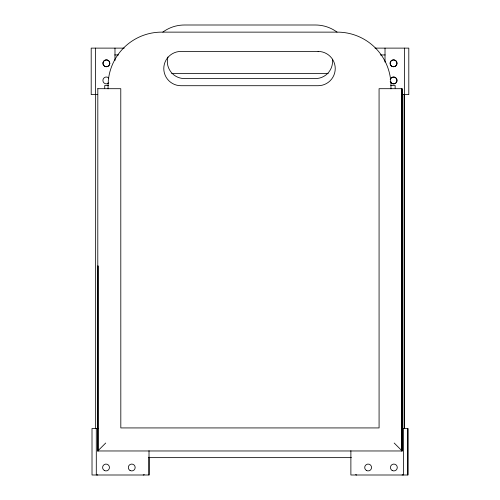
<?xml version="1.0" encoding="UTF-8"?>
<svg xmlns="http://www.w3.org/2000/svg" width="500" height="500" viewBox="0 0 500 500"><rect width="100%" height="100%" fill="white"/><g stroke="black" fill="none" stroke-linecap="round" stroke-linejoin="round"><path stroke-width="0.75" d="M98.488 428.494L92.006 428.494L92.019 475L149.012 475L149.012 450.706M105.712 443.025L97.769 450.969L97.825 88.706M144.281 474.712L143.206 475M403.175 474.712L402.1 475M97.775 450.969L402.125 450.969L402.113 88.694L379.069 88.694L379.081 427.931L120.819 427.931L120.781 88.7L97.769 88.706M124.237 48.119L91.194 48.119L91.194 94.625L97.731 94.625M374.988 48.119L408.806 48.119L408.806 94.625L401.519 94.625M114.712 54.944L118.569 54.944M380.387 54.975L385.156 54.944M171.644 73.587L328.231 73.587M108.45 85.506L104.738 85.506L104.738 88.169M390.688 85.506L395.138 85.506L395.138 88.169M401.406 428.494L407.887 428.494L407.887 475L350.881 475L350.881 450.706M148.475 457.638L351.4 457.638M356.669 475L355.594 474.712M97.775 475L96.7 474.712M394.181 443.025L402.125 450.969M407.881 428.494L407.881 475M404.519 48.119L404.519 94.625M404.244 94.531L404.244 428.394M404.225 94.3L404.225 428.612M403.6 428.494L403.6 475M401.962 88.694L401.969 450.969M401.781 88.694L401.794 450.969M390.956 88.837L390.956 85.712A53.587 53.587 0 0 0 337.369 32.131L161.644 32.131A53.581 53.581 0 0 0 108.069 85.712L108.069 88.837M385.019 48.119L385.019 62.075M149.012 457.175L149.012 475M114.981 48.119L114.981 60.525M98.062 265.931L98.069 450.969M97.881 265.931L97.888 450.969M96.294 428.494L96.294 475M95.65 94.3L95.65 428.612M95.481 48.119L95.481 94.625M167.9 56.994A17.144 17.144 0 0 0 184.462 78.581L315.413 78.581A17.144 17.144 0 0 0 332.406 59.194M162.825 32.119A36.431 36.431 0 0 1 184.462 25L315.413 25A36.431 36.431 0 0 1 337.044 32.119M108.769 82.869A3.431 3.431 0 0 1 103.919 82.869A3.431 3.431 0 0 1 103.919 78.019A3.431 3.431 0 0 1 108.769 78.019M390.281 79.594A3.431 3.431 0 0 1 395.556 77.669A3.431 3.431 0 0 1 395.556 83.287A3.431 3.431 0 0 1 390.281 81.369M390.219 79.556A3.431 3.431 0 0 1 395.494 77.638A3.431 3.431 0 0 1 395.494 83.256A3.431 3.431 0 0 1 390.219 81.331M318.094 51.425L180.931 51.425A17.144 17.144 0 0 0 163.787 68.569A17.144 17.144 0 0 0 180.931 85.712L318.094 85.712A17.144 17.144 0 0 0 335.238 68.569A17.144 17.144 0 0 0 318.094 51.425M104.694 66.306A3.431 3.431 0 0 0 109.838 63.338A3.431 3.431 0 0 0 104.694 60.369A3.431 3.431 0 0 0 104.694 66.306M391.875 66.306A3.431 3.431 0 0 0 397.019 63.338A3.431 3.431 0 0 0 391.875 60.369A3.431 3.431 0 0 0 391.875 66.306M130.025 470.469A3.431 3.431 0 0 0 135.169 467.5A3.431 3.431 0 0 0 130.025 464.531A3.431 3.431 0 0 0 130.025 470.469M104.312 470.469A3.431 3.431 0 0 0 109.456 467.5A3.431 3.431 0 0 0 104.312 464.531A3.431 3.431 0 0 0 104.312 470.469M366.419 470.469A3.431 3.431 0 0 0 371.562 467.5A3.431 3.431 0 0 0 366.419 464.531A3.431 3.431 0 0 0 366.419 470.469M392.137 470.469A3.431 3.431 0 0 0 397.281 467.5A3.431 3.431 0 0 0 392.137 464.531A3.431 3.431 0 0 0 392.137 470.469M391.812 66.269A3.431 3.431 0 0 0 396.956 63.3A3.431 3.431 0 0 0 391.812 60.331A3.431 3.431 0 0 0 391.812 66.269M104.631 66.269A3.431 3.431 0 0 0 109.775 63.3A3.431 3.431 0 0 0 104.631 60.331A3.431 3.431 0 0 0 104.631 66.269"/></g></svg>
